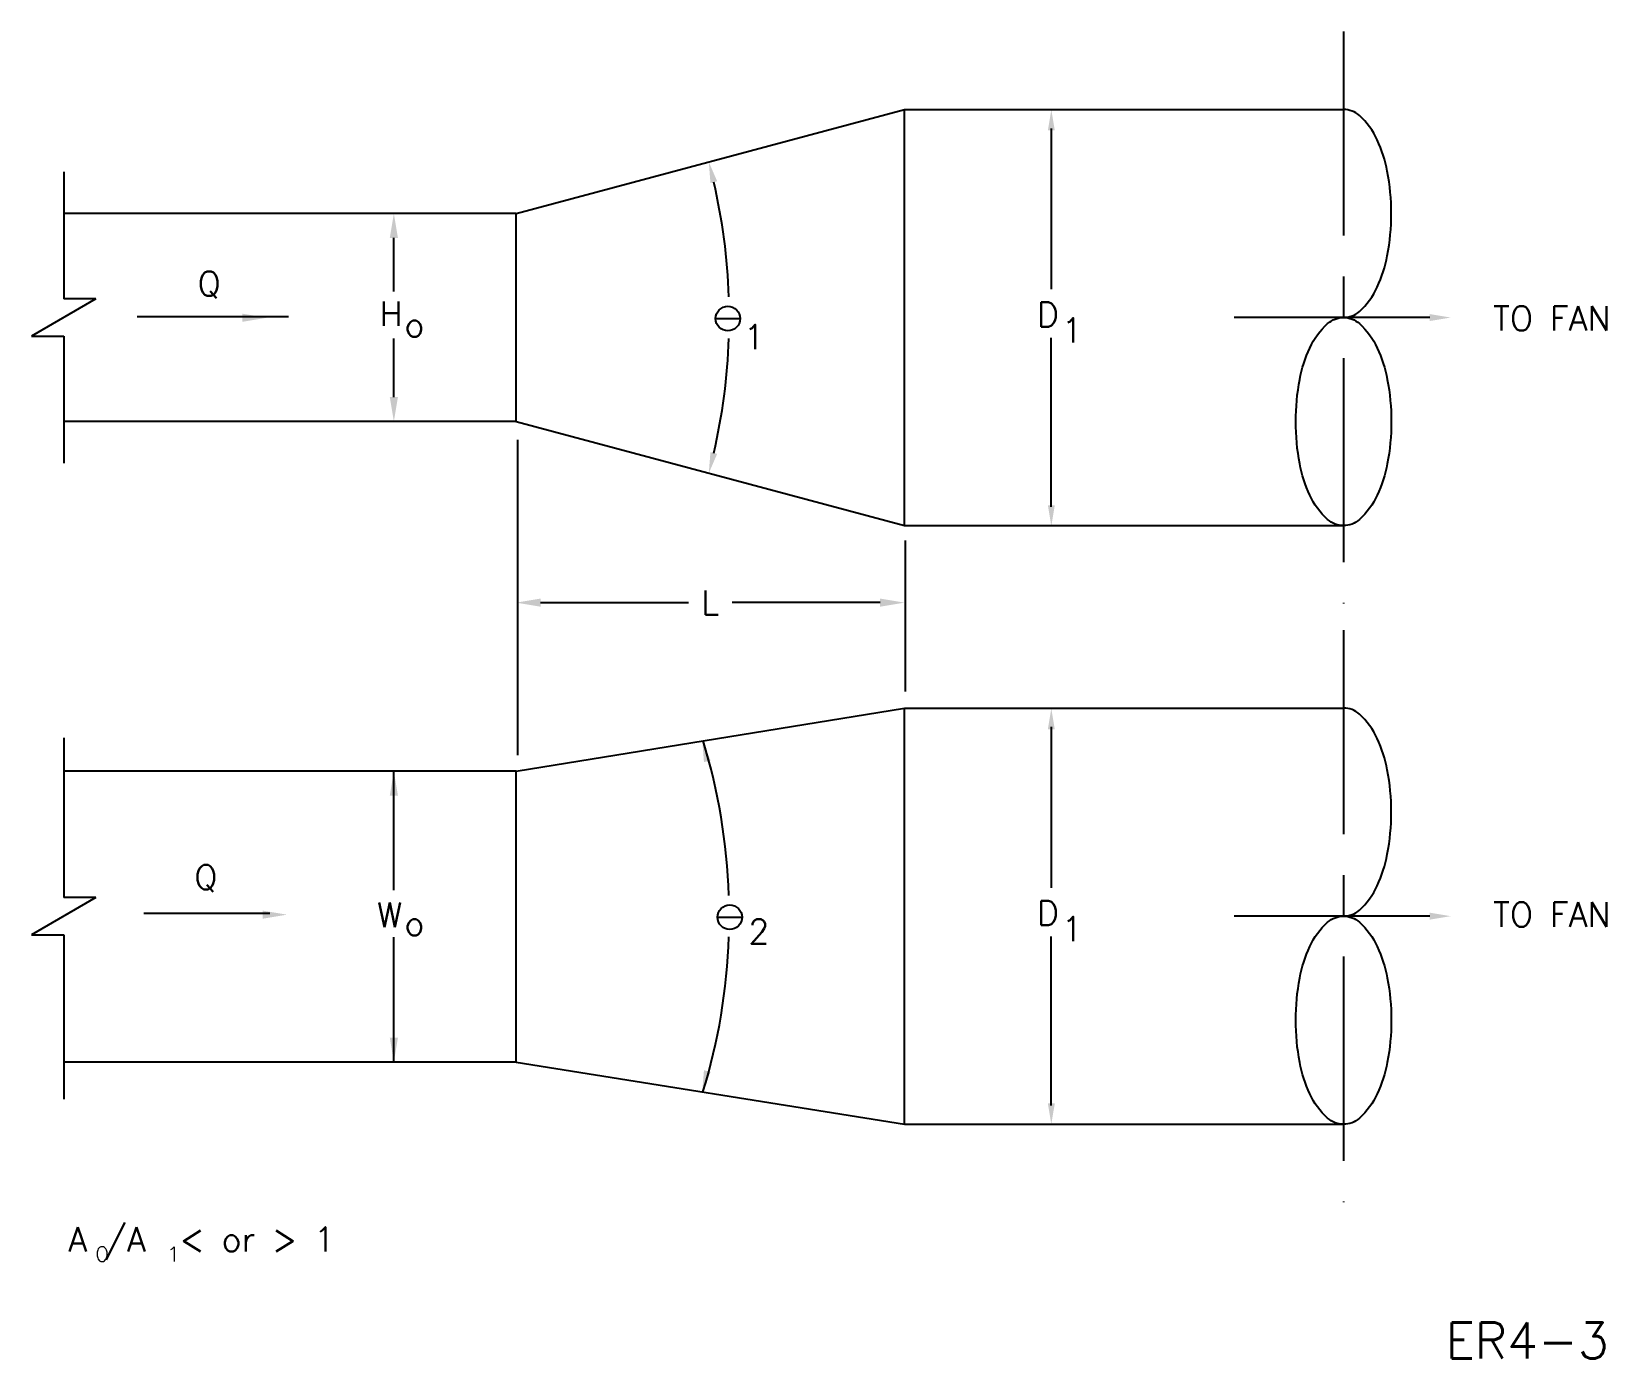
# Model space of a CAD drawing. Extents: x 1.33 to 10.98, y 0.26 to 8.38.
import ezdxf
from ezdxf.enums import TextEntityAlignment as Align

# ---------------------------------------------------------------- set-up
doc = ezdxf.new("R2010")
doc.units = 0
doc.header["$MEASUREMENT"] = 0
doc.linetypes.add('CENTER', pattern=[2, 1.25, -0.25, 0.25, -0.25])
doc.layers.get('0').update_dxf_attribs({"linetype": 'CONTINUOUS'})
doc.layers.add('NUMBER', color=7, linetype='CONTINUOUS')
doc.styles.add('ROMANS', font='romans')

msp = doc.modelspace()

# ---------------------------------------------------------------- linework, layer by layer
at = {"linetype": 'CENTER'}
for p, q in [((9.3703, 8.3841), (9.3703, 4.8801)), ((9.3703, 4.7178), (9.3703, 1.2139))]:
    msp.add_line(p, q, dxfattribs=at)
for p, q in [((4.3032, 7.2694), (6.6816, 7.9066)), ((6.6816, 7.9066), (9.3703, 7.9066)), ((6.6816, 5.3576), (6.6816, 7.9066)), ((7.5806, 7.7908), (7.5806, 6.8052)), ((1.5323, 7.5243), (1.5323, 6.7461)), ((4.3032, 7.2694), (1.5323, 7.2694)), ((4.3032, 5.9948), (4.3032, 7.2694)), ((3.5541, 6.7907), (3.5541, 7.1194)), ((1.7298, 6.7461), (1.3349, 6.5181)), ((1.7298, 6.7461), (1.5323, 6.7461)), ((2.9083, 6.6373), (1.9826, 6.6373)), ((5.5246, 6.6258), (5.6746, 6.6258)), ((9.8984, 6.6321), (8.6999, 6.6321)), ((1.3349, 6.5181), (1.5323, 6.5181)), ((1.5323, 6.5181), (1.5323, 5.7399)), ((3.5541, 6.1448), (3.5541, 6.504)), ((7.5806, 5.4734), (7.5806, 6.5084)), ((4.3032, 5.9948), (1.5323, 5.9948)), ((4.3032, 5.9948), (6.6816, 5.3576)), ((4.3119, 5.8822), (4.3119, 3.9523)), ((6.6816, 5.3576), (9.3703, 5.3576)), ((6.6878, 4.3424), (6.6878, 5.2663)), ((4.4532, 4.8859), (5.3596, 4.8859)), ((6.5316, 4.8859), (5.6253, 4.8859)), ((4.3032, 3.8535), (6.6816, 4.2404)), ((6.6816, 1.6913), (6.6816, 4.2404)), ((6.6816, 4.2404), (9.3703, 4.2404)), ((1.5323, 4.0579), (1.5323, 3.0798)), ((7.5806, 4.1246), (7.5806, 3.139)), ((4.3032, 3.8535), (1.5323, 3.8535)), ((3.5541, 3.1244), (3.5541, 3.8535)), ((4.3032, 2.0723), (4.3032, 3.8535)), ((1.7298, 3.0798), (1.3349, 2.8518)), ((1.7298, 3.0798), (1.5323, 3.0798)), ((2.7945, 2.9812), (2.023, 2.9812)), ((5.5365, 2.9595), (5.6865, 2.9595)), ((9.8984, 2.9658), (8.6999, 2.9658)), ((1.3349, 2.8518), (1.5323, 2.8518)), ((1.5323, 2.8518), (1.5323, 1.8448)), ((3.5541, 2.0723), (3.5541, 2.8377)), ((7.5806, 1.8071), (7.5806, 2.8422)), ((4.3032, 2.0723), (1.5323, 2.0723)), ((4.3032, 2.0723), (6.6816, 1.6913)), ((6.6816, 1.6913), (9.3703, 1.6913))]:
    msp.add_line(p, q)
for points in [[(9.3703, 6.6321, 0.185624), (9.4675, 6.6695, 0.101934), (9.5772, 6.8188, 0.060684), (9.6385, 7.0107, 0.047006), (9.6628, 7.2694, 0.047006), (9.6385, 7.528, 0.060684), (9.5772, 7.72, 0.101934), (9.4675, 7.8693, 0.185624), (9.3703, 7.9066, 0.185624)], [(9.3703, 2.9658, 0.185624), (9.4675, 3.0032, 0.101934), (9.5772, 3.1525, 0.060684), (9.6385, 3.3445, 0.047006), (9.6628, 3.6031, 0.047006), (9.6385, 3.8617, 0.060684), (9.5772, 4.0537, 0.101934), (9.4675, 4.203, 0.185624), (9.3703, 4.2404, 0.185624)]]:
    msp.add_lwpolyline(points, format="xyb")
for points in [[(9.3703, 5.3576, -0.185624), (9.2731, 5.3949, -0.101934), (9.1635, 5.5442, -0.060684), (9.1022, 5.7362, -0.047006), (9.0778, 5.9948, -0.047006), (9.1022, 6.2535, -0.060684), (9.1635, 6.4455, -0.101934), (9.2731, 6.5947, -0.185624), (9.3703, 6.6321, -0.185624), (9.4675, 6.5947, -0.101934), (9.5772, 6.4455, -0.060684), (9.6385, 6.2535, -0.047006), (9.6628, 5.9948, -0.047006), (9.6385, 5.7362, -0.060684), (9.5772, 5.5442, -0.101934), (9.4675, 5.3949, -0.185624)], [(9.3703, 1.6913, -0.185624), (9.2731, 1.7287, -0.101934), (9.1635, 1.878, -0.060684), (9.1022, 2.0699, -0.047006), (9.0778, 2.3286, -0.047006), (9.1022, 2.5872, -0.060684), (9.1635, 2.7792, -0.101934), (9.2731, 2.9285, -0.185624), (9.3703, 2.9658, -0.185624), (9.4675, 2.9285, -0.101934), (9.5772, 2.7792, -0.060684), (9.6385, 2.5872, -0.047006), (9.6628, 2.3286, -0.047006), (9.6385, 2.0699, -0.060684), (9.5772, 1.878, -0.101934), (9.4675, 1.7287, -0.185624)]]:
    msp.add_lwpolyline(points, format="xyb", close=True)
for centre in [(5.5996, 6.6258), (5.6115, 2.9595)]:
    msp.add_circle(centre, 0.075)
for centre, start, end in [((1.9249, 6.6321), 1.98268, 13.01732), ((1.9249, 6.6321), 346.98268, 358.01732), ((1.9249, 2.9658), 1.98268, 16.95155), ((1.9249, 2.9658), 343.00162, 358.01732)]:
    msp.add_arc(centre, 3.6834, start, end)
for points in [[(7.5594, 7.778), (7.6019, 7.778), (7.5806, 7.9054)], [(5.493, 7.4566), (5.5343, 7.4669), (5.4828, 7.5854)], [(3.5291, 7.1194), (3.5791, 7.1194), (3.5541, 7.2694)], [(2.6264, 6.656), (2.6264, 6.606), (2.7764, 6.631)], [(9.8984, 6.6533), (9.8984, 6.6109), (10.0259, 6.6321)], [(3.5291, 6.1448), (3.5791, 6.1448), (3.5541, 5.9948)], [(5.493, 5.8076), (5.5343, 5.7973), (5.4828, 5.6788)], [(7.6019, 5.4827), (7.5594, 5.4827), (7.5806, 5.3553)], [(4.4532, 4.9109), (4.4532, 4.8609), (4.3032, 4.8859)], [(6.5316, 4.9109), (6.5316, 4.8609), (6.6816, 4.8859)], [(7.5594, 4.1106), (7.6019, 4.1106), (7.5806, 4.238)], [(5.4534, 3.9094), (5.4946, 3.9197), (5.4431, 4.0382)], [(3.5291, 3.7035), (3.5791, 3.7035), (3.5541, 3.8535)], [(2.7497, 2.9999), (2.7497, 2.9499), (2.8997, 2.9749)], [(9.8984, 2.9871), (9.8984, 2.9446), (10.0259, 2.9658)], [(3.5291, 2.2223), (3.5791, 2.2223), (3.5541, 2.0723)], [(5.4534, 2.0223), (5.4946, 2.012), (5.4431, 1.8935)], [(7.6019, 1.8186), (7.5594, 1.8186), (7.5806, 1.6912)]]:
    msp.add_solid(points)

# ---------------------------------------------------------------- texts
at = {"style": 'ROMANS'}
for s, height, p in [('Q', 0.15, (2.3524, 6.7651)), ('H', 0.15, (3.4672, 6.5805)), ('D', 0.15, (7.4919, 6.5762)), ('TO FAN', 0.15, (10.2865, 6.5523)), ('o', 0.15, (3.6192, 6.5132)), ('1', 0.15, (5.6965, 6.4389)), ('1', 0.15, (7.6439, 6.4798)), ('Q', 0.15, (2.3323, 3.1292)), ('W', 0.15, (3.4516, 2.8991)), ('D', 0.15, (7.4919, 2.9099)), ('TO FAN', 0.15, (10.2865, 2.9008)), ('o', 0.15, (3.6192, 2.847)), ('2', 0.15, (5.7251, 2.7967)), ('1', 0.15, (7.6439, 2.8136)), ('A /A  < or > 1', 0.15, (1.5603, 0.9118)), ('O', 0.09, (1.7249, 0.8515)), ('1', 0.09, (2.1656, 0.8515))]:
    msp.add_text(s, height=height, dxfattribs=at).set_placement(p)
msp.add_text('L', height=0.15, dxfattribs=at).set_placement((5.4924, 4.8859), align=Align.MIDDLE_CENTER)
at = {"layer": 'NUMBER', "style": 'ROMANS'}
msp.add_text('ER4-3', height=0.22, dxfattribs=at).set_placement((9.9953, 0.2566))

doc.saveas('drawing.dxf')
